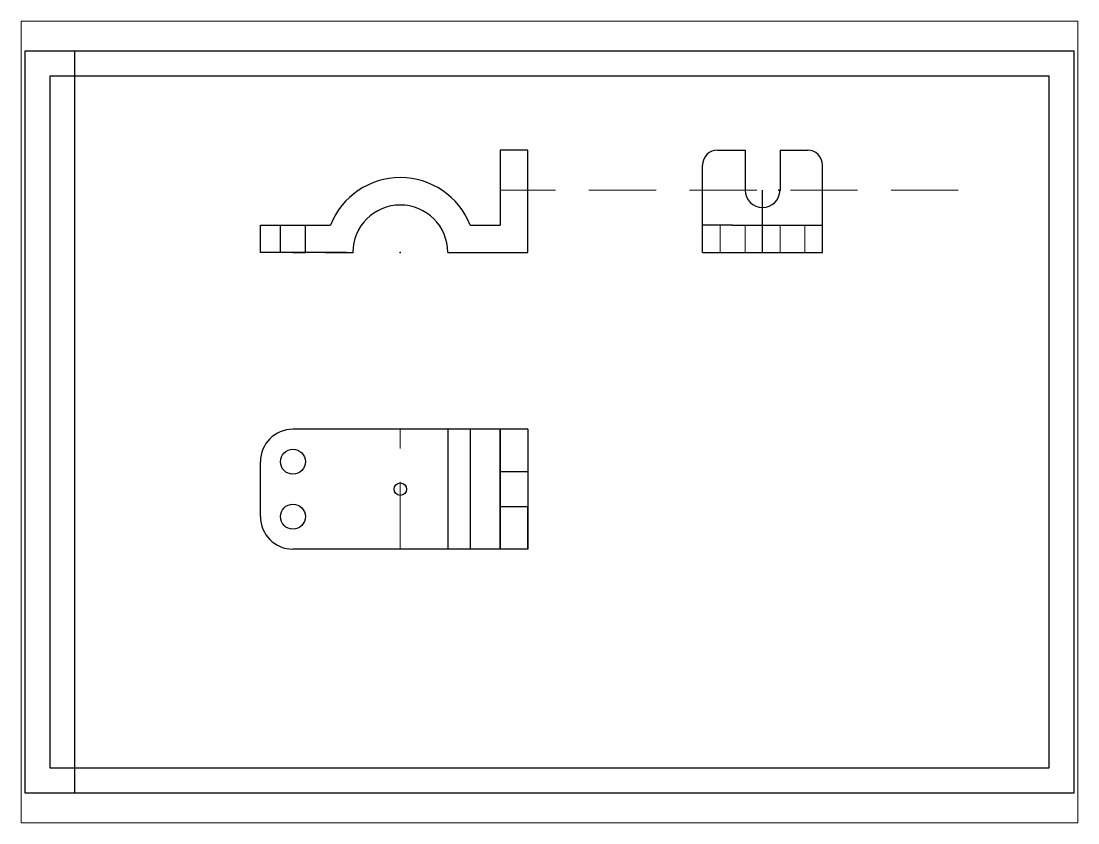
# Paper-space layout 'Layout1' of a CAD drawing. Header units: millimetres. Extents: x 26 to 231, y 20 to 176.
# The model-space entities are those that its viewports show. They can reach past a viewport. Long polylines and large blocks are cut down to what shows.
import ezdxf

# ---------------------------------------------------------------- set-up
doc = ezdxf.new("R2010")
doc.units = ezdxf.units.MM
doc.linetypes.add('DASHED2', pattern=[9.525, 6.35, -3.175])
doc.layers.add('muchii vizibile', color=7, linetype='Continuous', lineweight=30)
doc.layers.add('punctat', color=10, linetype='DASHED2', lineweight=13)

msp = doc.modelspace()

# ---------------------------------------------------------------- linework, layer by layer
msp.add_line((20, 0), (20, 297))
for points in [[(0, 0), (420, 0), (420, 297), (0, 297)], [(10, 10), (410, 10), (410, 287), (10, 287)]]:
    msp.add_lwpolyline(points, close=True)
msp.add_open_spline([(0, 0), (0.33, 0), (0.67, 0), (1, 0)], degree=3)
at = {"layer": 'muchii vizibile'}
for p, q in [((201.28, 257.37), (190.28, 257.37)), ((190.28, 257.37), (190.28, 227.37)), ((201.28, 216.37), (201.28, 257.37)), ((277.28, 257.37), (288.28, 257.37)), ((288.28, 257.37), (288.28, 241.37)), ((302.28, 257.37), (302.28, 241.37)), ((302.28, 257.37), (313.28, 257.37)), ((271.28, 216.37), (271.28, 251.37)), ((319.28, 216.37), (319.28, 251.37)), ((295.28, 216.37), (295.28, 241.37)), ((94.28, 227.37), (122.37, 227.37)), ((94.28, 216.37), (94.28, 227.37)), ((102.28, 216.37), (102.28, 227.37)), ((112.28, 216.37), (112.28, 227.37)), ((178.2, 227.37), (190.28, 227.37)), ((283.23, 227.37), (271.28, 227.37)), ((283.23, 227.37), (319.28, 227.37)), ((102.28, 216.37), (94.28, 216.37)), ((107.28, 216.37), (102.28, 216.37)), ((128.78, 216.37), (107.28, 216.37)), ((107.28, 216.37), (112.28, 216.37)), ((120.28, 216.37), (131.28, 216.37)), ((169.28, 216.37), (201.28, 216.37)), ((271.28, 216.37), (319.28, 216.37)), ((201.28, 145.6), (107.28, 145.6)), ((169.28, 145.6), (169.28, 97.6)), ((178.2, 145.6), (178.2, 97.6)), ((190.28, 145.6), (190.28, 97.6)), ((190.28, 97.6), (190.28, 145.6)), ((201.28, 145.6), (201.28, 145.6)), ((201.28, 145.6), (201.28, 97.6)), ((94.28, 110.6), (94.28, 132.6)), ((201.28, 128.6), (190.28, 128.6)), ((201.28, 114.6), (190.28, 114.6)), ((201.28, 97.6), (201.28, 114.6)), ((201.28, 97.6), (107.28, 97.6))]:
    msp.add_line(p, q, dxfattribs=at)
for centre, radius in [((107.28, 132.6), 5), ((150.28, 121.6), 2.5), ((107.28, 110.6), 5)]:
    msp.add_circle(centre, radius, dxfattribs=at)
for centre, radius, start, end in [((277.28, 251.37), 6, 90, 180), ((313.28, 251.37), 6, 0, 90), ((150.28, 216.37), 30, 21.5102, 158.4898), ((295.28, 241.37), 7, 180, 0), ((150.28, 216.37), 19, 0, 180), ((107.28, 132.6), 13, 90, 180), ((107.28, 110.6), 13, 180, 270)]:
    msp.add_arc(centre, radius, start, end, dxfattribs=at)
for p in [(288.28, 241.37), (301.78, 241.37), (120.28, 216.37), (131.28, 216.37), (150.28, 216.37), (295.28, 216.37)]:
    msp.add_point(p, dxfattribs=at)
at = {"layer": 'punctat'}
for p, q in [((373.64, 241.37), (190.28, 241.37)), ((278.28, 216.37), (278.28, 227.37)), ((288.28, 216.37), (288.28, 227.37)), ((302.28, 216.37), (302.28, 227.37)), ((302.28, 216.37), (302.28, 227.37)), ((312.28, 216.37), (312.28, 227.37)), ((150.28, 97.6), (150.28, 145.6))]:
    msp.add_line(p, q, dxfattribs=at)

psp = doc.layouts.get("Layout1")

# ---------------------------------------------------------------- viewports
at = {"layer": 'punctat'}
psp.add_viewport(center=(128.5, 97.5), size=(205.6, 156), view_center_point=(210, 148.5), view_height=320.9807, dxfattribs=at)

doc.saveas('drawing.dxf')
